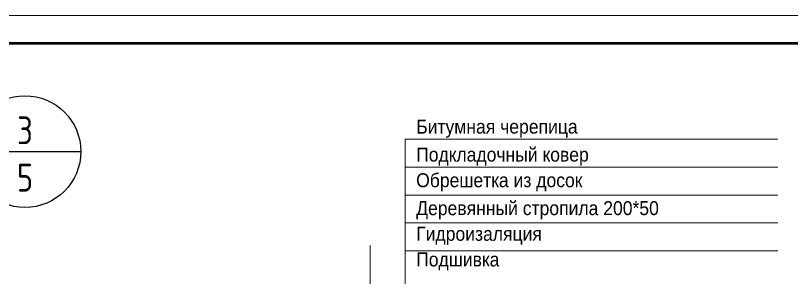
# Model space of a CAD drawing. Header units: millimetres. Extents: x 130034 to 172034, y -1330 to 28370.
# Drawn here: x 147544 to 161447, y 23681 to 28370 of the extents above; entities that cross this region are included whole.
import ezdxf

# ---------------------------------------------------------------- set-up
doc = ezdxf.new("R2010")
doc.units = ezdxf.units.MM
doc.linetypes.add('CONTINOUS', pattern=[0])
doc.linetypes.add('ГОСТ 2.303 6', pattern=[12, 8, -1.5, 1, -1.5])
doc.layers.add('Оси', color=3, linetype='Continuous')
doc.layers.add('Флажки', color=7, linetype='Continuous', lineweight=20)
doc.styles.add('Standard 0.9', font='arial.ttf', dxfattribs={"width": 0.9})
doc.styles.add('ГОСТ 2.304', font='CS_Gost2304.shx')

msp = doc.modelspace()

# ---------------------------------------------------------------- linework, layer by layer
at = {"ltscale": 100}
msp.add_line((146713.6, 25933.8), (148713.6, 25933.8), dxfattribs=at)
at = {"color": 7, "linetype": 'CONTINOUS', "lineweight": 20, "ltscale": 30}
msp.add_lwpolyline([(130033.9, -1329.9), (172033.9, -1329.9), (172033.9, 28370.1), (130033.9, 28370.1)], close=True, dxfattribs=at)
at = {"color": 7, "linetype": 'CONTINOUS', "lineweight": 50, "ltscale": 30}
msp.add_lwpolyline([(132033.9, -829.9), (171533.9, -829.9), (171533.9, 27870.1), (132033.9, 27870.1)], close=True, dxfattribs=at)
at = {"ltscale": 100}
msp.add_circle((147713.6, 25933.8), 1000, dxfattribs=at)
at = {"layer": 'Оси', "color": 3, "linetype": 'ГОСТ 2.303 6', "lineweight": 20, "ltscale": 0.2}
msp.add_line((153896.4, 15789.4), (153896.4, 24258.1), dxfattribs=at)
at = {"layer": 'Флажки', "color": 7, "linetype": 'CONTINOUS', "lineweight": 20, "ltscale": 30}
for p, q in [((154522.3, 26156.1), (154522.3, 23246.7)), ((154522.3, 26156.1), (161202, 26156.1)), ((154522.3, 25656.1), (161202, 25656.1)), ((154522.3, 25156.5), (161202, 25156.5)), ((154522.3, 24656.8), (161202, 24656.8)), ((154522.3, 24656.8), (161202, 24656.8)), ((154522.3, 24157.1), (161202, 24157.1))]:
    msp.add_line(p, q, dxfattribs=at)

# ---------------------------------------------------------------- texts
at = {"ltscale": 100, "char_height": 500, "width": 657.685, "attachment_point": 5, "style": 'ГОСТ 2.304'}
for s, insert in [('3', (147713.6, 26315.9)), ('5', (147713.6, 25467.4))]:
    msp.add_mtext(s, dxfattribs=dict(at, insert=insert))
at = {"layer": 'Флажки', "color": 7, "linetype": 'CONTINOUS', "lineweight": 20, "ltscale": 30, "style": 'Standard 0.9', "width": 0.9}
for s, p in [('Битумная черепица', (154722.3, 26256.1)), ('Подкладочный ковер', (154722.3, 25756.1)), ('Обрешетка из досок', (154722.3, 25296.8)), ('Деревянный стропила 200*50', (154722.3, 24796.8)), ('Гидроизаляция', (154722.3, 24337.5)), ('Подшивка', (154722.3, 23878.2))]:
    msp.add_text(s, height=250, dxfattribs=at).set_placement(p)

doc.saveas('drawing.dxf')
